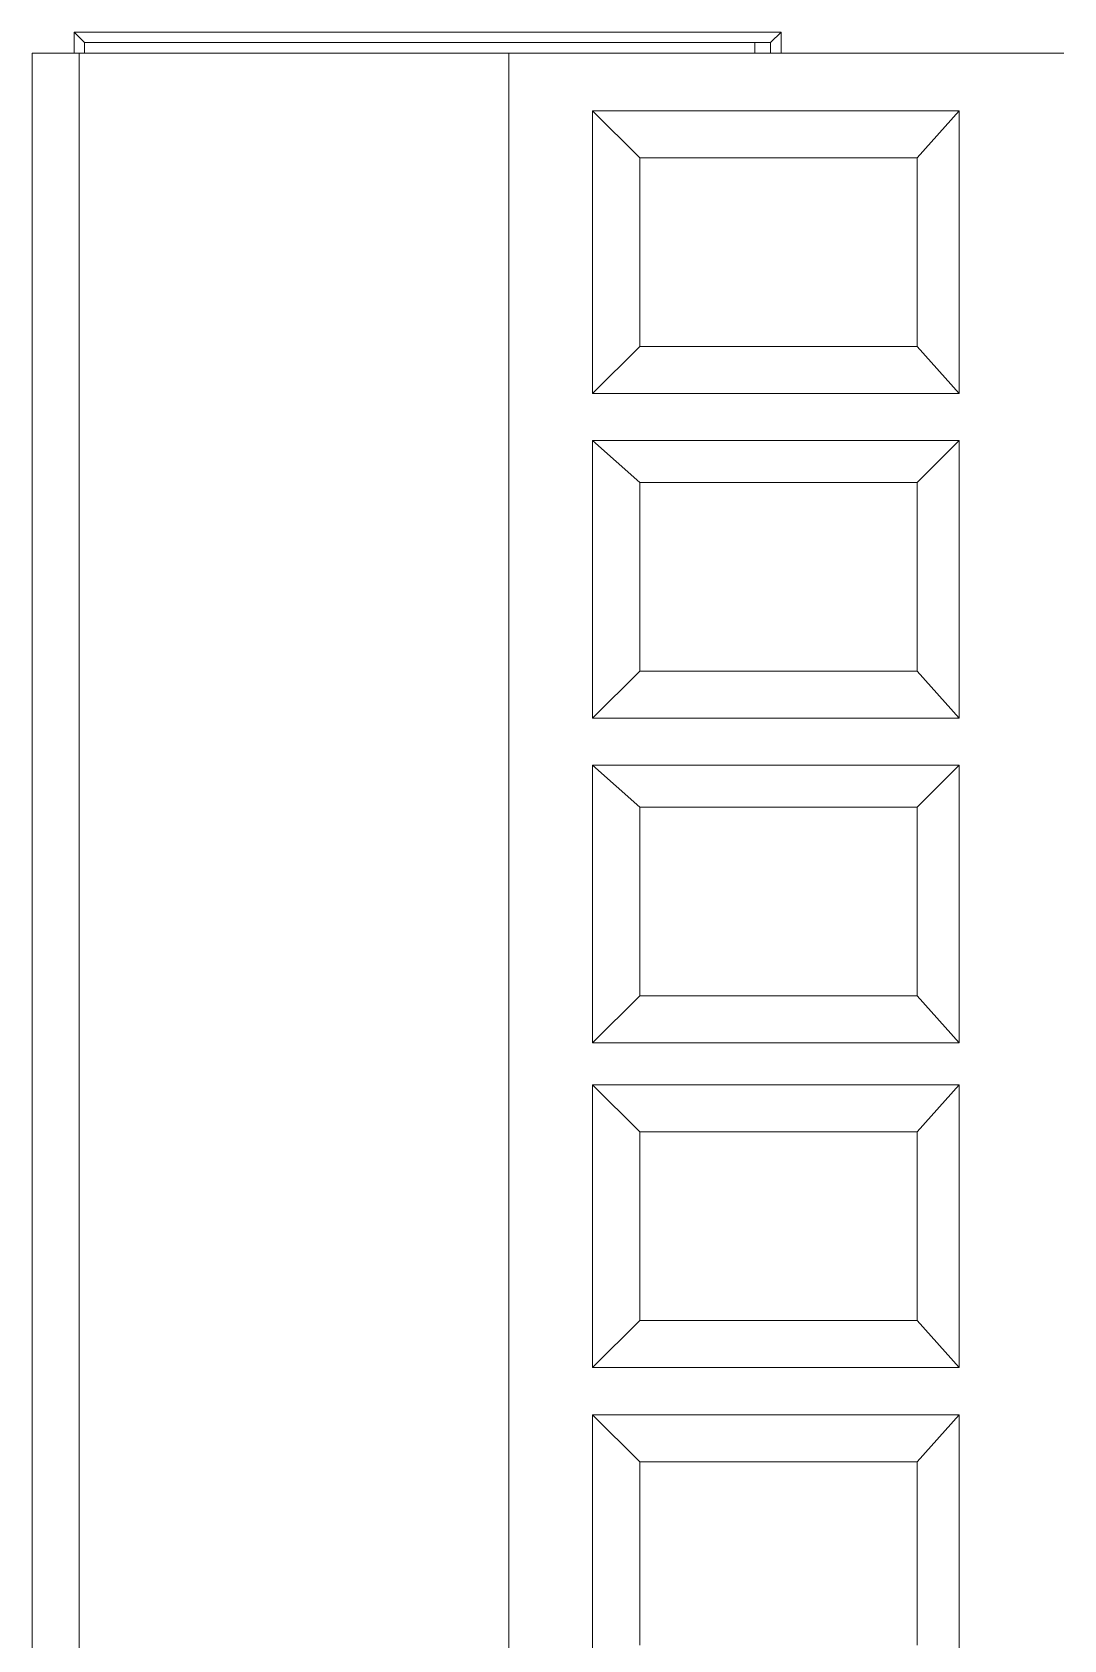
# Model space of a CAD drawing. Header units: millimetres. Extents: x -11 to 1219, y 0 to 1751.
# Drawn here: x 191.35 to 202.51, y 909.59 to 926.98 of the extents above; entities that cross this region are included whole.
import ezdxf

# ---------------------------------------------------------------- set-up
doc = ezdxf.new("R2010")
doc.units = ezdxf.units.MM
doc.header["$LTSCALE"] = 10
doc.layers.add('_MULTI_WIRE', color=9, linetype='CONTINUOUS')
doc.layers.add('PDF_Geometry', color=7, linetype='CONTINUOUS', true_color=0x151d1f)
doc.layers.get('_MULTI_WIRE').off()

# ---------------------------------------------------------------- blocks, each defined once
blk = doc.blocks.new('DVP-28SWS211R')
at = {"layer": 'PDF_Geometry', "color": 7, "lineweight": 9, "true_color": 0xffffff}
for p, q in [((30.932, -37.843), (30.818, -37.73)), ((30.818, -37.73), (30.818, -37.956)), ((30.818, -37.73), (38.466, -37.73)), ((38.466, -37.73), (38.353, -37.843)), ((38.466, -37.956), (38.466, -37.73)), ((38.353, -37.843), (30.932, -37.843)), ((30.932, -37.843), (30.932, -37.956)), ((38.183, -37.956), (38.183, -37.843)), ((38.353, -37.956), (38.353, -37.843)), ((41.525, -37.956), (30.365, -37.956)), ((30.365, -37.956), (30.365, -70.418)), ((30.875, -70.418), (30.875, -37.956)), ((35.52, -37.956), (35.52, -70.418)), ((40.392, -38.58), (36.427, -38.58)), ((36.427, -38.58), (36.427, -41.639)), ((36.427, -38.58), (36.937, -39.089)), ((39.939, -39.089), (40.392, -38.58)), ((40.392, -41.639), (40.392, -38.58)), ((36.937, -39.089), (39.939, -39.089)), ((36.937, -39.089), (36.937, -41.129)), ((39.939, -39.089), (39.939, -41.129)), ((36.937, -41.129), (36.427, -41.639)), ((39.939, -41.129), (36.937, -41.129)), ((39.939, -41.129), (40.392, -41.639)), ((36.427, -41.639), (40.392, -41.639)), ((40.392, -42.149), (36.427, -42.149)), ((36.427, -42.149), (36.427, -45.151)), ((36.427, -42.149), (36.937, -42.602)), ((40.392, -42.149), (39.939, -42.602)), ((40.392, -45.151), (40.392, -42.149)), ((39.939, -42.602), (36.937, -42.602)), ((36.937, -42.602), (36.937, -44.641)), ((39.939, -42.602), (39.939, -44.641)), ((36.427, -45.151), (36.937, -44.641)), ((36.937, -44.641), (39.939, -44.641)), ((39.939, -44.641), (40.392, -45.151)), ((36.427, -45.151), (40.392, -45.151)), ((40.392, -45.661), (36.427, -45.661)), ((36.937, -46.114), (36.427, -45.661)), ((36.427, -45.661), (36.427, -48.663)), ((40.392, -45.661), (39.939, -46.114)), ((40.392, -48.663), (40.392, -45.661)), ((39.939, -46.114), (36.937, -46.114)), ((36.937, -48.154), (36.937, -46.114)), ((39.939, -46.114), (39.939, -48.154)), ((36.427, -48.663), (36.937, -48.154)), ((36.937, -48.154), (39.939, -48.154)), ((39.939, -48.154), (40.392, -48.663)), ((36.427, -48.663), (40.392, -48.663)), ((40.392, -49.117), (36.427, -49.117)), ((36.937, -49.627), (36.427, -49.117)), ((36.427, -49.117), (36.427, -52.176)), ((40.392, -49.117), (39.939, -49.627)), ((40.392, -52.176), (40.392, -49.117)), ((39.939, -49.627), (36.937, -49.627)), ((36.937, -51.666), (36.937, -49.627)), ((39.939, -49.627), (39.939, -51.666)), ((36.427, -52.176), (36.937, -51.666)), ((36.937, -51.666), (39.939, -51.666)), ((39.939, -51.666), (40.392, -52.176)), ((36.427, -52.176), (40.392, -52.176)), ((40.392, -52.686), (36.427, -52.686)), ((36.937, -53.196), (36.427, -52.686)), ((36.427, -52.686), (36.427, -55.688)), ((40.392, -52.686), (39.939, -53.196)), ((40.392, -55.688), (40.392, -52.686)), ((39.939, -53.196), (36.937, -53.196)), ((36.937, -55.178), (36.937, -53.196)), ((39.939, -53.196), (39.939, -55.178))]:
    blk.add_line(p, q, dxfattribs=at)

msp = doc.modelspace()

# ---------------------------------------------------------------- block references
at = {"layer": '_MULTI_WIRE'}
msp.add_blockref('DVP-28SWS211R', (160.9895, 964.712), dxfattribs=at)
msp.add_blockref('DVP-28SWS211R', (160.9895, 964.712), dxfattribs=at)

doc.saveas('drawing.dxf')
